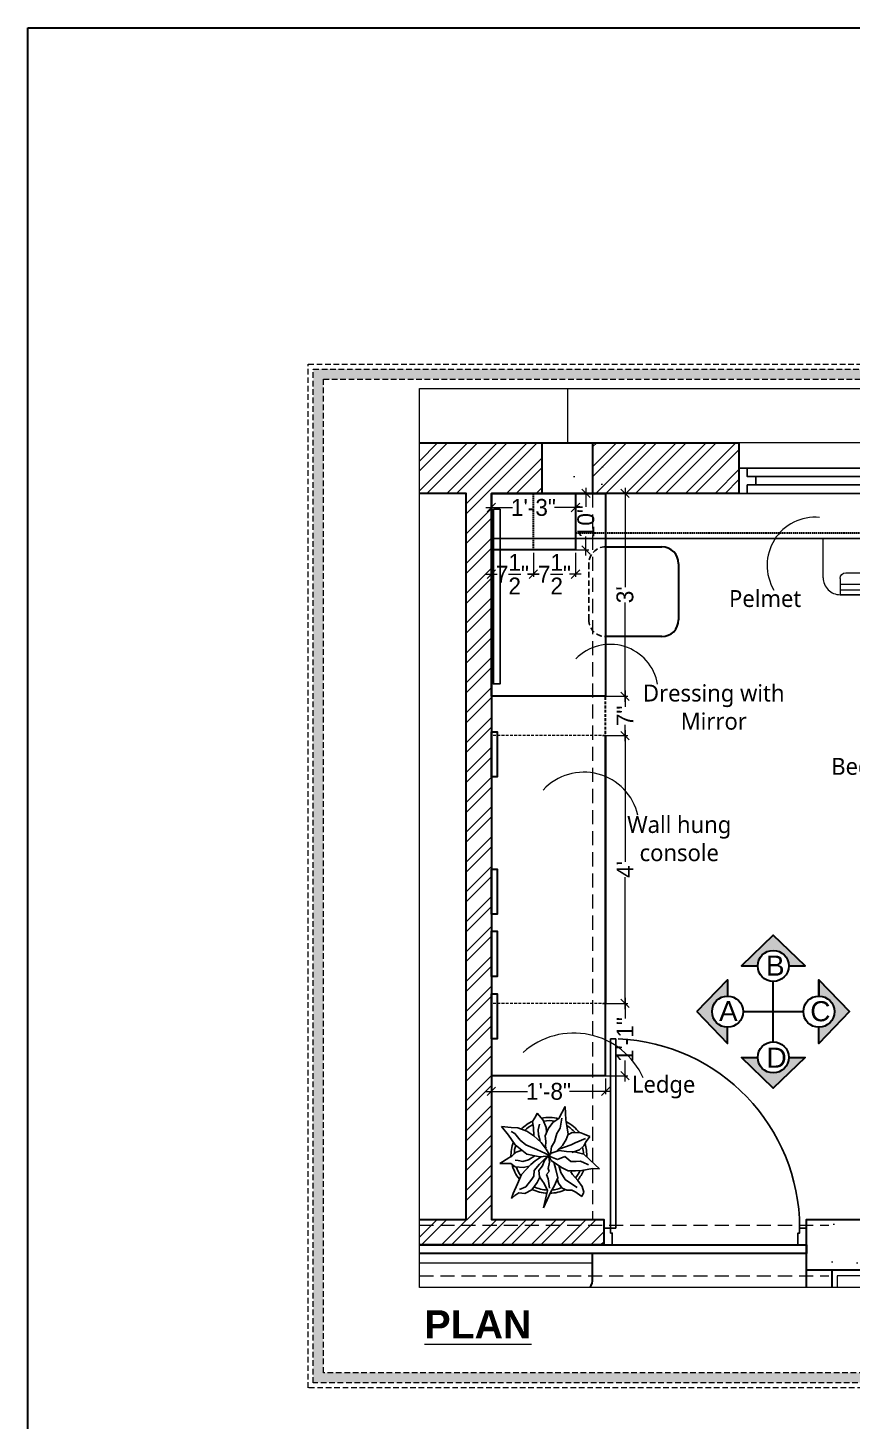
# Model space of a CAD drawing. Header units: millimetres. Extents: x 56222 to 3066687, y -650199 to -121287.
# Drawn here: x 133742.5 to 133889, y -183628.4 to -183380.9 of the extents above; entities that cross this region are included whole.
import ezdxf

# ---------------------------------------------------------------- set-up
doc = ezdxf.new("R2010")
doc.units = ezdxf.units.MM
doc.header["$MEASUREMENT"] = 0
doc.header["$PDMODE"] = 35
for name, pattern in [('DASHED', [0.75, 0.5, -0.25]), ('DASHED2', [0.375, 0.25, -0.125]), ('DASHEDX2', [1.5, 1, -0.5])]:
    doc.linetypes.add(name, pattern=pattern)
doc.layers.get('Defpoints').update_dxf_attribs({"color": 220})
for name, color, linetype in [('AR DOOR', 40, 'Continuous'), ('AR ELE-5', 134, 'Continuous'), ('AR HATCH-7', 7, 'Continuous')]:
    doc.layers.add(name, color=color, linetype=linetype)
for name, color, linetype, lineweight in [('COLUMN', 1, 'Continuous', 30), ('DIM.', 250, 'Continuous', 13), ('Dimension', 10, 'DASHEDX2', 20), ('el', 7, 'Continuous', 20), ('Electrical', 84, 'Continuous', 30), ('ELEVATION', 250, 'Continuous', 9), ('FUR1', 22, 'Continuous', 0), ('FURNITURE', 32, 'Continuous', 9), ('furniture dimensions', 1, 'DASHED', 0), ('FURNITURE-1', 252, 'Continuous', 13), ('GROUND FLOOR', 7, 'Continuous', 9), ('GROUND FLOOR  ( PLINE )', 251, 'Continuous', 30), ('Labelling', 1, 'Continuous', 25), ('Text', 7, 'Continuous', 15), ('wall', 7, 'Continuous', 30), ('XX~SLAB ( BEAM )~ ( DIM )', 7, 'Continuous', 9)]:
    doc.layers.add(name, color=color, linetype=linetype, lineweight=lineweight)
doc.layers.add('XX~SLAB ( PLINE )', color=251, linetype='Continuous', plot=False)
doc.styles.add('Arial', font='arial.ttf')
doc.styles.add('century g', font='GOTHIC.TTF')
doc.styles.get("Standard").update_dxf_attribs({"font": 'arial.ttf', "height": 6})
doc.styles.add('style4', font='ARIALN.TTF')
doc.styles.add('TEXT', font='eurr____.ttf')
doc.dimstyles.new('Archana', dxfattribs={"dimtxt": 2, "dimasz": 0.75, "dimexe": 0.5, "dimexo": 0.5, "dimgap": 0, "dimtad": 0, "dimzin": 0, "dimdsep": 46, "dimlunit": 4, "dimtxsty": 'century g', "dimblk": 'OBLIQUE', "dimcen": 0, "dimdle": 1, "dimclrd": 256, "dimclre": 256, "dimclrt": 256, "dimadec": 0, "dimazin": 0, "dimtfac": 1, "dimtofl": 0, "dimtmove": 1, "dimatfit": 3, "dimfxl": 1, "dimfxlon": 1, "dimtolj": 1, "dimtzin": 0, "dimlwd": -1, "dimlwe": -1, "dimarcsym": 0})
pattern_1 = [(50, (0, 0), (14.34520365, -1.2550427), [1.5, -16.5]), (355, (0, 0), (-2.7750267, 15.0438427), [1.2, -13.2]), (100.4514445, (1.195, -0.105), (11.5701769, 13.7887998), [1.2748038, -14.0228422]), (46.1842, (0, 4), (21.3448266, -3.3103856), [2.25, -24.75]), (96.635635, (1.779, 3.724), (18.693239, 19.482372), [1.9122068, -21.0342752]), (351.184164, (0, 4), (18.693239, 19.482372), [1.8, -19.8]), (21, (2, 3), (11.93814104, -8.0523778), [1.5, -16.5]), (326, (2, 3), (4.8663066, 14.5030009), [1.2, -13.2]), (71.451445, (2.995, 2.329), (16.8044475, 6.45062306), [1.2748038, -14.0228422]), (37.5, (0, 0), (0.24319711, 6.65787708), [0, -13.04, 0, -13.4, 0, -13.25]), (7.5, (0, 0), (5.26139075, 7.88823424), [0, -7.64, 0, -12.74, 0, -5.05]), (327.5, (-4.46, 0), (10.67644872, -0.45109743), [0, -5, 0, -15.6, 0, -20.7]), (317.5, (-6.46, 0), (11.6637234, 2.00209965), [0, -6.5, 0, -10.36, 0, -14.7])]

# ---------------------------------------------------------------- blocks, each defined once
blk = doc.blocks.new('ARPLS010')
at = {"linetype": 'ByBlock'}
for p, q in [((0.121, 0.605), (-0.013, 0.459)), ((0.179, 0.666), (0.121, 0.605)), ((0.174, 0.573), (0.179, 0.666)), ((0.2, 0.432), (0.174, 0.573)), ((-0.295, 0.42), (-0.302, 0.309)), ((-0.278, 0.467), (-0.295, 0.42)), ((-0.248, 0.54), (-0.278, 0.467)), ((-0.182, 0.493), (-0.248, 0.54)), ((-0.222, 0.484), (-0.164, 0.347)), ((-0.125, 0.459), (-0.182, 0.493)), ((-0.072, 0.404), (-0.125, 0.459)), ((-0.038, 0.302), (-0.072, 0.404)), ((-0.013, 0.459), (-0.044, 0.336)), ((0.077, 0.412), (0.091, 0.447)), ((0.082, 0.358), (0.077, 0.412)), ((0.091, 0.447), (0.125, 0.522)), ((0.203, 0.352), (0.2, 0.432)), ((0.33, 0.38), (0.252, 0.313)), ((0.409, 0.44), (0.33, 0.38)), ((0.425, 0.373), (0.356, 0.269)), ((0.484, 0.459), (0.409, 0.44)), ((0.542, 0.434), (0.484, 0.459)), ((0.485, 0.354), (0.533, 0.42)), ((0.533, 0.42), (0.542, 0.434)), ((-0.469, 0.226), (-0.643, 0.216)), ((-0.643, 0.216), (-0.485, 0.134)), ((-0.362, 0.24), (-0.469, 0.226)), ((-0.278, 0.254), (-0.362, 0.24)), ((-0.302, 0.309), (-0.276, 0.258)), ((-0.21, 0.227), (-0.278, 0.254)), ((-0.132, 0.18), (-0.21, 0.227)), ((-0.164, 0.347), (-0.139, 0.295)), ((-0.139, 0.295), (-0.08, 0.131)), ((-0.049, 0.232), (-0.065, 0.135)), ((-0.044, 0.336), (-0.049, 0.232)), ((0.015, 0.209), (0.08, 0.288)), ((0.056, 0.114), (0.015, 0.209)), ((0.08, 0.288), (0.082, 0.358)), ((0.16, 0.165), (0.204, 0.254)), ((0.204, 0.254), (0.203, 0.352)), ((0.252, 0.313), (0.216, 0.287)), ((0.318, 0.213), (0.227, 0.157)), ((0.356, 0.269), (0.318, 0.213)), ((0.432, 0.176), (0.459, 0.236)), ((0.459, 0.303), (0.485, 0.354)), ((0.459, 0.236), (0.459, 0.303)), ((-0.359, 0.148), (-0.49, 0.172)), ((-0.485, 0.134), (-0.433, 0.051)), ((-0.433, 0.051), (-0.349, -0.011)), ((-0.287, 0.106), (-0.359, 0.148)), ((-0.18, 0.073), (-0.287, 0.106)), ((-0.111, 0.036), (-0.18, 0.073)), ((-0.063, 0.111), (-0.132, 0.18)), ((-0.013, 0.022), (-0.111, 0.036)), ((-0.084, -0.034), (0.007, 0.018)), ((0.003, 0.011), (-0.076, -0.16)), ((-0.065, 0.135), (-0.024, 0.018)), ((-0.024, 0.018), (0.009, 0.005)), ((0.006, -0.002), (0.068, 0.032)), ((0.007, 0.018), (0.02, -0.121)), ((0.009, 0.005), (0.056, 0.114)), ((0.017, -0.002), (0.091, 0.009)), ((0.068, 0.032), (0.16, 0.165)), ((0.088, 0.065), (0.187, 0.091)), ((0.091, 0.009), (0.173, -0.011)), ((0.227, 0.157), (0.132, 0.131)), ((0.173, -0.011), (0.212, 0.004)), ((0.187, 0.091), (0.297, 0.116)), ((0.212, 0.004), (0.252, -0.03)), ((0.297, 0.116), (0.408, 0.071)), ((0.309, 0.109), (0.368, 0.128)), ((0.309, -0.01), (0.43, 0.006)), ((0.368, 0.128), (0.432, 0.176)), ((0.408, 0.071), (0.482, 0.024)), ((0.482, 0.024), (0.689, -0.072)), ((-0.464, -0.073), (-0.558, -0.152)), ((-0.558, -0.152), (-0.517, -0.172)), ((-0.517, -0.172), (-0.447, -0.216)), ((-0.366, -0.036), (-0.464, -0.073)), ((-0.336, -0.142), (-0.413, -0.121)), ((-0.306, -0.033), (-0.366, -0.036)), ((-0.349, -0.011), (-0.256, -0.05)), ((-0.269, -0.135), (-0.336, -0.142)), ((-0.193, -0.113), (-0.269, -0.135)), ((-0.259, -0.2), (-0.168, -0.1)), ((-0.256, -0.05), (-0.185, -0.038)), ((-0.185, -0.038), (-0.114, -0.046)), ((-0.168, -0.1), (-0.084, -0.034)), ((-0.076, -0.16), (-0.138, -0.304)), ((-0.114, -0.046), (-0.093, -0.036)), ((0.02, -0.121), (-0.017, -0.291)), ((0.01, -0.014), (0.017, -0.002)), ((0.078, -0.064), (0.01, -0.014)), ((0.016, -0.023), (0.116, -0.122)), ((0.07, -0.179), (0.018, -0.1)), ((0.121, -0.239), (0.07, -0.179)), ((0.138, -0.083), (0.078, -0.064)), ((0.116, -0.122), (0.201, -0.195)), ((0.197, -0.135), (0.138, -0.083)), ((0.283, -0.123), (0.197, -0.135)), ((0.252, -0.03), (0.309, -0.01)), ((0.277, -0.114), (0.357, -0.156)), ((0.37, -0.064), (0.283, -0.123)), ((0.357, -0.156), (0.455, -0.226)), ((0.462, -0.021), (0.37, -0.064)), ((0.689, -0.072), (0.462, -0.021)), ((-0.447, -0.216), (-0.363, -0.202)), ((-0.363, -0.202), (-0.263, -0.2)), ((-0.363, -0.408), (-0.318, -0.29)), ((-0.318, -0.29), (-0.259, -0.2)), ((-0.138, -0.304), (-0.199, -0.38)), ((-0.017, -0.291), (-0.141, -0.446)), ((-0.042, -0.432), (-0.071, -0.352)), ((0.059, -0.27), (0.005, -0.185)), ((0.08, -0.342), (0.059, -0.27)), ((0.066, -0.407), (0.08, -0.342)), ((0.184, -0.299), (0.121, -0.239)), ((0.141, -0.261), (0.16, -0.336)), ((0.16, -0.336), (0.15, -0.445)), ((0.252, -0.362), (0.184, -0.299)), ((0.201, -0.195), (0.272, -0.198)), ((0.376, -0.416), (0.252, -0.362)), ((0.272, -0.198), (0.311, -0.225)), ((0.311, -0.225), (0.415, -0.304)), ((0.415, -0.304), (0.447, -0.388)), ((0.455, -0.226), (0.503, -0.317)), ((0.503, -0.317), (0.494, -0.398)), ((-0.382, -0.625), (-0.368, -0.496)), ((-0.269, -0.533), (-0.382, -0.625)), ((-0.368, -0.496), (-0.363, -0.408)), ((-0.287, -0.45), (-0.314, -0.498)), ((-0.199, -0.38), (-0.287, -0.45)), ((-0.141, -0.446), (-0.269, -0.533)), ((0.002, -0.48), (-0.042, -0.432)), ((0.104, -0.646), (0.002, -0.48)), ((0.064, -0.446), (0.066, -0.407)), ((0.106, -0.5), (0.104, -0.646)), ((0.15, -0.445), (0.106, -0.5)), ((0.502, -0.472), (0.376, -0.416)), ((0.494, -0.398), (0.528, -0.452)), ((0.567, -0.494), (0.502, -0.472)), ((0.528, -0.452), (0.567, -0.494))]:
    blk.add_line(p, q, dxfattribs=at)
for radius, start, end in [(0.5, 126.2799, 152.7042), (0.5, 87.2367, 107.9154), (0.458, 91.6596, 104.0784), (0.5, 49.0791, 67.0324), (0.458, 49.8461, 63.9764), (0.458, 130.7647, 148.9789), (0.5, 1.3782, 25.7565), (0.5, 164.9216, 191.0302), (0.458, 169.9629, 188.6517), (0.458, 5.0517, 21.9108), (0.458, 334.5625, 357.1532), (0.5, 333.6991, 357.5577), (0.5, 205.1623, 226.3204), (0.458, 207.232, 224.0819), (0.5, 249.553, 272.4234), (0.458, 252.8522, 267.711), (0.5, 283.5324, 308.8712), (0.458, 289.266, 306.1107)]:
    blk.add_arc((0, 0), radius, start, end, dxfattribs=at)
blk = doc.blocks.new('*U20')
for points in [[(0, 0), (0, 1120), (30, 1120), (30, 0)], [(-40, 0), (0, 0), (0, -30), (10, -30), (10, -100), (-40, -100)], [(1160, 0), (1120, 0), (1120, -30), (1110, -30), (1110, -100), (1160, -100)]]:
    blk.add_lwpolyline(points, close=True)
at = {"layer": 'AR ELE-5', "linetype": 'ByBlock', "ltscale": 15}
blk.add_arc((-1.6, -0.7), 1121.6, 0.03474, 87.62699, dxfattribs=at)
blk = doc.blocks.new('ac paln')
at = {"layer": 'Electrical', "lineweight": 15}
for p, q in [((389238.69, -37646.36), (389238.69, -37610.34)), ((389238.69, -37610.34), (389245.67, -37610.34)), ((389244.81, -37642.35), (389244.81, -37614.35)), ((389245.81, -37613.35), (389248.68, -37613.35)), ((389246.82, -37643.35), (389246.82, -37613.35)), ((389247.82, -37643.35), (389247.82, -37613.35)), ((389248.68, -37613.35), (389248.68, -37643.35)), ((389248.68, -37643.35), (389248.68, -37613.35)), ((389245.81, -37643.35), (389248.68, -37643.35)), ((389248.68, -37643.35), (389248.68, -37643.35)), ((389245.67, -37646.36), (389238.69, -37646.36))]:
    blk.add_line(p, q, dxfattribs=at)
for centre, start, end in [((389245.67, -37613.35), 0, 90), ((389245.67, -37643.35), 270, 0)]:
    blk.add_arc(centre, 3.01, start, end, dxfattribs=at)
at = {"layer": 'Electrical', "lineweight": 15, "extrusion": (0, 0, -1)}
for centre, start_param, end_param in [((389245.81, -37614.35), -0.785398, 0.785398), ((389245.81, -37642.35), 3.926991, 5.497787)]:
    blk.add_ellipse(centre, major_axis=(-0.71, 0.71), ratio=1, start_param=start_param, end_param=end_param, dxfattribs=at)
at = {"layer": 'Text', "style": 'TEXT'}
blk.add_text('AC', height=3, rotation=270, dxfattribs=at).set_placement((389241.02, -37624.87))
blk = doc.blocks.new('_Oblique')
at = {"layer": 'wall', "color": 0, "lineweight": -2}
blk.add_line((-0.5, -0.5), (0.5, 0.5), dxfattribs=at)
blk = doc.blocks.new('*D177')
at = {"layer": 'Defpoints', "color": 0, "linetype": 'Continuous', "lineweight": 30, "transparency": 16777216}
for p in [(133839.85, -183506.65), (133848.66, -183506.65), (133839.85, -183554.21)]:
    blk.add_point(p, dxfattribs=at)
at = {"layer": 'furniture dimensions', "color": 5, "linetype": 'Continuous', "transparency": 16777216}
for p, q in [((133844.66, -183506.65), (133849.16, -183506.65)), ((133848.66, -183505.65), (133848.66, -183529.04)), ((133848.66, -183555.21), (133848.66, -183531.81))]:
    blk.add_line(p, q, dxfattribs=at)
at = {"layer": 'furniture dimensions', "color": 5, "linetype": 'ByBlock', "transparency": 16777216}
blk.add_line((133844.66, -183554.21), (133849.16, -183554.21), dxfattribs=at)
at = {"layer": 'furniture dimensions', "color": 5, "linetype": 'Continuous', "transparency": 16777216, "xscale": 1.5, "yscale": 1.5, "zscale": 1.5}
for p, rotation in [((133848.66, -183506.65), 90), ((133848.66, -183554.21), 270)]:
    blk.add_blockref('_Oblique', p, dxfattribs=dict(at, rotation=rotation))
at = {"layer": 'furniture dimensions', "linetype": 'Continuous', "lineweight": 0, "transparency": 16777216, "insert": (133848.66, -183530.43), "char_height": 3, "attachment_point": 5, "rotation": 90, "style": 'century g'}
blk.add_mtext("\\A1;4'", dxfattribs=at)
blk = doc.blocks.new('*D178')
at = {"layer": 'Defpoints', "color": 0, "linetype": 'Continuous', "lineweight": 30, "transparency": 16777216}
for p in [(133824.91, -183562.56), (133845.22, -183567.07), (133845.22, -183569.85)]:
    blk.add_point(p, dxfattribs=at)
at = {"layer": 'furniture dimensions', "color": 5, "linetype": 'ByBlock', "transparency": 16777216}
blk.add_line((133824.91, -183565.85), (133824.91, -183570.35), dxfattribs=at)
at = {"layer": 'furniture dimensions', "color": 5, "linetype": 'Continuous', "transparency": 16777216}
for p, q in [((133845.22, -183567.57), (133845.22, -183570.35)), ((133823.91, -183569.85), (133831.34, -183569.85)), ((133846.22, -183569.85), (133838.79, -183569.85))]:
    blk.add_line(p, q, dxfattribs=at)
at = {"layer": 'furniture dimensions', "color": 5, "linetype": 'Continuous', "transparency": 16777216, "xscale": 1.5, "yscale": 1.5, "zscale": 1.5, "rotation": 180}
blk.add_blockref('_Oblique', (133824.91, -183569.85), dxfattribs=at)
at = {"layer": 'furniture dimensions', "color": 5, "linetype": 'Continuous', "transparency": 16777216, "xscale": 1.5, "yscale": 1.5, "zscale": 1.5}
blk.add_blockref('_Oblique', (133845.22, -183569.85), dxfattribs=at)
at = {"layer": 'furniture dimensions', "linetype": 'Continuous', "lineweight": 0, "transparency": 16777216, "insert": (133835.06, -183569.85), "char_height": 3, "attachment_point": 5, "style": 'century g'}
blk.add_mtext('\\A1;1\'-8"', dxfattribs=at)
blk = doc.blocks.new('*D179')
at = {"layer": 'Defpoints', "color": 0, "linetype": 'Continuous', "lineweight": 30, "transparency": 16777216}
for p in [(133839.85, -183463.62), (133848.66, -183463.62), (133839.85, -183499.65)]:
    blk.add_point(p, dxfattribs=at)
at = {"layer": 'furniture dimensions', "color": 5, "linetype": 'Continuous', "transparency": 16777216}
for p, q in [((133848.66, -183462.62), (133848.66, -183480.27)), ((133844.66, -183463.62), (133849.16, -183463.62)), ((133848.66, -183500.65), (133848.66, -183483))]:
    blk.add_line(p, q, dxfattribs=at)
at = {"layer": 'furniture dimensions', "color": 5, "linetype": 'ByBlock', "transparency": 16777216}
blk.add_line((133844.66, -183499.65), (133849.16, -183499.65), dxfattribs=at)
at = {"layer": 'furniture dimensions', "color": 5, "linetype": 'Continuous', "transparency": 16777216, "xscale": 1.5, "yscale": 1.5, "zscale": 1.5}
for p, rotation in [((133848.66, -183463.62), 90), ((133848.66, -183499.65), 270)]:
    blk.add_blockref('_Oblique', p, dxfattribs=dict(at, rotation=rotation))
at = {"layer": 'furniture dimensions', "linetype": 'Continuous', "lineweight": 0, "transparency": 16777216, "insert": (133848.66, -183481.63), "char_height": 3, "attachment_point": 5, "rotation": 90, "style": 'century g'}
blk.add_mtext("\\A1;3'", dxfattribs=at)
blk = doc.blocks.new('*D399')
at = {"layer": 'Defpoints', "color": 0, "linetype": 'Continuous', "lineweight": 30, "transparency": 16777216}
for p in [(133839.85, -183499.65), (133839.85, -183506.65), (133848.66, -183506.65)]:
    blk.add_point(p, dxfattribs=at)
at = {"layer": 'furniture dimensions', "color": 5, "linetype": 'ByBlock', "transparency": 16777216}
blk.add_line((133844.66, -183499.65), (133849.16, -183499.65), dxfattribs=at)
at = {"layer": 'furniture dimensions', "color": 5, "linetype": 'Continuous', "transparency": 16777216}
for p, q in [((133848.66, -183498.65), (133848.66, -183501.54)), ((133848.66, -183507.65), (133848.66, -183504.75)), ((133844.66, -183506.65), (133849.16, -183506.65))]:
    blk.add_line(p, q, dxfattribs=at)
at = {"layer": 'furniture dimensions', "color": 5, "linetype": 'Continuous', "transparency": 16777216, "xscale": 1.5, "yscale": 1.5, "zscale": 1.5}
for p, rotation in [((133848.66, -183499.65), 90), ((133848.66, -183506.65), 270)]:
    blk.add_blockref('_Oblique', p, dxfattribs=dict(at, rotation=rotation))
at = {"layer": 'furniture dimensions', "linetype": 'Continuous', "lineweight": 0, "transparency": 16777216, "insert": (133848.66, -183503.15), "char_height": 3, "attachment_point": 5, "rotation": 90, "style": 'century g'}
blk.add_mtext('\\A1;7"', dxfattribs=at)
blk = doc.blocks.new('*D401')
at = {"layer": 'Defpoints', "color": 0, "linetype": 'Continuous', "lineweight": 30, "transparency": 16777216}
for p in [(133839.85, -183554.21), (133832.38, -183567.07), (133848.66, -183567.07)]:
    blk.add_point(p, dxfattribs=at)
at = {"layer": 'furniture dimensions', "color": 5, "linetype": 'ByBlock', "transparency": 16777216}
blk.add_line((133844.66, -183554.21), (133849.16, -183554.21), dxfattribs=at)
at = {"layer": 'furniture dimensions', "color": 5, "linetype": 'Continuous', "transparency": 16777216}
for p, q in [((133848.66, -183553.21), (133848.66, -183556.92)), ((133848.66, -183568.07), (133848.66, -183564.36)), ((133844.66, -183567.07), (133849.16, -183567.07))]:
    blk.add_line(p, q, dxfattribs=at)
at = {"layer": 'furniture dimensions', "color": 5, "linetype": 'Continuous', "transparency": 16777216, "xscale": 1.5, "yscale": 1.5, "zscale": 1.5}
for p, rotation in [((133848.66, -183554.21), 90), ((133848.66, -183567.07), 270)]:
    blk.add_blockref('_Oblique', p, dxfattribs=dict(at, rotation=rotation))
at = {"layer": 'furniture dimensions', "linetype": 'Continuous', "lineweight": 0, "transparency": 16777216, "insert": (133848.66, -183560.64), "char_height": 3, "attachment_point": 5, "rotation": 90, "style": 'century g'}
blk.add_mtext('\\A1;1\'-1"', dxfattribs=at)
blk = doc.blocks.new('*D411')
at = {"layer": 'Defpoints', "color": 0, "linetype": 'Continuous', "lineweight": 30, "transparency": 16777216}
for p in [(133824.91, -183463.62), (133839.85, -183463.62), (133839.85, -183466.13)]:
    blk.add_point(p, dxfattribs=at)
at = {"layer": 'furniture dimensions', "color": 5, "linetype": 'ByBlock', "transparency": 16777216}
blk.add_line((133824.91, -183464.12), (133824.91, -183466.63), dxfattribs=at)
at = {"layer": 'furniture dimensions', "color": 5, "linetype": 'Continuous', "transparency": 16777216}
for p, q in [((133839.85, -183464.12), (133839.85, -183466.63)), ((133823.91, -183466.13), (133828.66, -183466.13)), ((133840.85, -183466.13), (133836.1, -183466.13))]:
    blk.add_line(p, q, dxfattribs=at)
at = {"layer": 'furniture dimensions', "color": 5, "linetype": 'Continuous', "transparency": 16777216, "xscale": 1.5, "yscale": 1.5, "zscale": 1.5, "rotation": 180}
blk.add_blockref('_Oblique', (133824.91, -183466.13), dxfattribs=at)
at = {"layer": 'furniture dimensions', "color": 5, "linetype": 'Continuous', "transparency": 16777216, "xscale": 1.5, "yscale": 1.5, "zscale": 1.5}
blk.add_blockref('_Oblique', (133839.85, -183466.13), dxfattribs=at)
at = {"layer": 'furniture dimensions', "linetype": 'Continuous', "lineweight": 0, "transparency": 16777216, "insert": (133832.38, -183466.13), "char_height": 3, "attachment_point": 5, "style": 'century g'}
blk.add_mtext('\\A1;1\'-3"', dxfattribs=at)
blk = doc.blocks.new('*D498')
at = {"layer": 'Defpoints', "color": 0, "linetype": 'Continuous', "lineweight": 30, "transparency": 16777216}
for p in [(133837.2, -183463.62), (133837.2, -183473.66), (133841.71, -183473.66)]:
    blk.add_point(p, dxfattribs=at)
at = {"layer": 'furniture dimensions', "color": 5, "linetype": 'Continuous', "transparency": 16777216}
for p, q in [((133841.71, -183462.62), (133841.71, -183466.03)), ((133841.71, -183474.66), (133841.71, -183471.26)), ((133837.71, -183473.66), (133842.21, -183473.66))]:
    blk.add_line(p, q, dxfattribs=at)
at = {"layer": 'furniture dimensions', "color": 5, "linetype": 'ByBlock', "transparency": 16777216}
blk.add_line((133837.71, -183463.62), (133842.21, -183463.62), dxfattribs=at)
at = {"layer": 'furniture dimensions', "color": 5, "linetype": 'Continuous', "transparency": 16777216, "xscale": 1.5, "yscale": 1.5, "zscale": 1.5}
for p, rotation in [((133841.71, -183463.62), 90), ((133841.71, -183473.66), 270)]:
    blk.add_blockref('_Oblique', p, dxfattribs=dict(at, rotation=rotation))
at = {"layer": 'furniture dimensions', "linetype": 'Continuous', "lineweight": 0, "transparency": 16777216, "insert": (133841.71, -183468.64), "char_height": 3, "attachment_point": 5, "rotation": 90, "style": 'century g'}
blk.add_mtext('\\A1;10"', dxfattribs=at)
blk = doc.blocks.new('*D499')
at = {"layer": 'Defpoints', "color": 0, "linetype": 'Continuous', "lineweight": 30, "transparency": 16777216}
for p in [(133824.91, -183473.66), (133832.38, -183473.66), (133832.38, -183477.97)]:
    blk.add_point(p, dxfattribs=at)
at = {"layer": 'furniture dimensions', "color": 5, "linetype": 'ByBlock', "transparency": 16777216}
blk.add_line((133824.91, -183474.16), (133824.91, -183478.47), dxfattribs=at)
at = {"layer": 'furniture dimensions', "color": 5, "linetype": 'Continuous', "transparency": 16777216}
for p, q in [((133832.38, -183474.16), (133832.38, -183478.47)), ((133823.91, -183477.97), (133825.95, -183477.97)), ((133833.38, -183477.97), (133831.33, -183477.97))]:
    blk.add_line(p, q, dxfattribs=at)
at = {"layer": 'furniture dimensions', "color": 5, "linetype": 'Continuous', "transparency": 16777216, "xscale": 1.5, "yscale": 1.5, "zscale": 1.5, "rotation": 180}
blk.add_blockref('_Oblique', (133824.91, -183477.97), dxfattribs=at)
at = {"layer": 'furniture dimensions', "color": 5, "linetype": 'Continuous', "transparency": 16777216, "xscale": 1.5, "yscale": 1.5, "zscale": 1.5}
blk.add_blockref('_Oblique', (133832.38, -183477.97), dxfattribs=at)
at = {"layer": 'furniture dimensions', "linetype": 'Continuous', "lineweight": 0, "transparency": 16777216, "insert": (133828.64, -183477.97), "char_height": 3, "attachment_point": 5, "style": 'century g'}
blk.add_mtext('\\A1;7{\\H1x;\\S1/2;}"', dxfattribs=at)
blk = doc.blocks.new('*D500')
at = {"layer": 'Defpoints', "color": 0, "linetype": 'Continuous', "lineweight": 30, "transparency": 16777216}
for p in [(133832.38, -183473.66), (133839.85, -183473.66), (133839.85, -183477.97)]:
    blk.add_point(p, dxfattribs=at)
at = {"layer": 'furniture dimensions', "color": 5, "linetype": 'ByBlock', "transparency": 16777216}
blk.add_line((133832.38, -183474.16), (133832.38, -183478.47), dxfattribs=at)
at = {"layer": 'furniture dimensions', "color": 5, "linetype": 'Continuous', "transparency": 16777216}
for p, q in [((133839.85, -183474.16), (133839.85, -183478.47)), ((133831.38, -183477.97), (133833.42, -183477.97)), ((133840.85, -183477.97), (133838.8, -183477.97))]:
    blk.add_line(p, q, dxfattribs=at)
at = {"layer": 'furniture dimensions', "color": 5, "linetype": 'Continuous', "transparency": 16777216, "xscale": 1.5, "yscale": 1.5, "zscale": 1.5, "rotation": 180}
blk.add_blockref('_Oblique', (133832.38, -183477.97), dxfattribs=at)
at = {"layer": 'furniture dimensions', "color": 5, "linetype": 'Continuous', "transparency": 16777216, "xscale": 1.5, "yscale": 1.5, "zscale": 1.5}
blk.add_blockref('_Oblique', (133839.85, -183477.97), dxfattribs=at)
at = {"layer": 'furniture dimensions', "linetype": 'Continuous', "lineweight": 0, "transparency": 16777216, "insert": (133836.11, -183477.97), "char_height": 3, "attachment_point": 5, "style": 'century g'}
blk.add_mtext('\\A1;7{\\H1x;\\S1/2;}"', dxfattribs=at)

msp = doc.modelspace()

# ---------------------------------------------------------------- hatches: boundary and pattern name
at = {"layer": 'AR HATCH-7', "lineweight": 18, "true_color": 0x939598, "transparency": 33554687}
h = msp.add_hatch(dxfattribs=at)
h.set_pattern_fill('ANSI32', color=252, scale=10)
h.paths.add_polyline_path([(133844.907, -183593.62), (133812.101, -183593.62), (133812.101, -183597.12), (133844.907, -183597.12), (133844.907, -183595.62)])
h.paths.add_polyline_path([(133824.907, -183463.62), (133833.907, -183463.62), (133833.907, -183454.62), (133812.101, -183454.62), (133812.101, -183463.62), (133820.407, -183463.62), (133820.407, -183592.62), (133812.101, -183592.62), (133812.101, -183593.62), (133844.907, -183593.62), (133844.907, -183592.62), (133824.907, -183592.62)])
h.paths.add_polyline_path([(133868.907, -183454.62), (133842.907, -183454.62), (133842.907, -183463.62), (133868.907, -183463.62)])
at = {"layer": 'Dimension', "true_color": 0xd39e00}
h = msp.add_hatch(color=42, dxfattribs=at)
h.paths.add_polyline_path([(133793.242, -183441.544), (133793.242, -183621.613), (134049.067, -183621.613), (134049.067, -183441.544)])
h.paths.add_polyline_path([(133795.037, -183443.34), (134047.271, -183443.34), (134047.271, -183619.818), (133795.037, -183619.818)], flags=16)
at = {"layer": 'FURNITURE-1', "lineweight": 18, "true_color": 0xc7c8ca}
h = msp.add_hatch(dxfattribs=at)
h.set_pattern_fill('AR-CONC', color=9, scale=2)
h.set_pattern_definition(pattern_1)
h.paths.add_polyline_path([(133899.907, -183592.62), (133884.907, -183592.62), (133884.907, -183601.62), (133899.907, -183601.62)])
h.paths.add_polyline_path([(133847.407, -183454.62), (133838.407, -183454.62), (133838.407, -183463.62), (133839.848, -183463.62), (133847.407, -183463.62)])
h.paths.add_polyline_path([(133979.907, -183454.62), (133970.907, -183454.62), (133970.907, -183469.62), (133979.907, -183469.62)])
h = msp.add_hatch(dxfattribs=at)
h.set_pattern_fill('AR-CONC', color=9, scale=2)
h.set_pattern_definition(pattern_1)
h.paths.add_polyline_path([(133847.407, -183454.62), (133838.407, -183454.62), (133838.407, -183463.62), (133839.848, -183463.62), (133847.407, -183463.62)])
at = {"layer": 'Text', "true_color": 0x939598}
h = msp.add_hatch(color=252, dxfattribs=at)
h.dxf.hatch_style = 1
h.paths.add_polyline_path([(133875.018, -183542.122), (133869.355, -183547.564), (133872.251, -183547.564, -1), (133877.785, -183547.564), (133880.681, -183547.564)])
h.paths.add_polyline_path([(133883.136, -183550.019), (133883.136, -183552.915, -0.4142136), (133885.902, -183555.682, -0.4142136), (133883.136, -183558.449), (133883.136, -183561.345), (133888.578, -183555.682)])
h.paths.add_polyline_path([(133880.681, -183563.8), (133877.785, -183563.8, -1), (133872.251, -183563.8), (133869.355, -183563.8), (133875.018, -183569.242)])
h.paths.add_polyline_path([(133864.134, -183555.682, -0.4142136), (133866.9, -183552.915), (133866.9, -183550.019), (133861.458, -183555.682), (133866.9, -183561.345), (133866.9, -183558.449, -0.4142136)])

# ---------------------------------------------------------------- linework, layer by layer
at = {"color": 5}
msp.add_lwpolyline([(133825.274, -183466.441), (133826.45, -183466.441), (133826.45, -183497.449), (133825.274, -183497.449)], close=True, dxfattribs=at)
at = {"layer": 'COLUMN'}
for points in [[(133833.907, -183454.62), (133842.907, -183454.62), (133842.907, -183463.62), (133833.907, -183463.62)], [(133895.907, -183592.62), (133895.907, -183601.62), (133880.907, -183601.62), (133880.907, -183592.62)]]:
    msp.add_lwpolyline(points, close=True, dxfattribs=at)
at = {"layer": 'Dimension', "color": 42, "true_color": 0xd39e00, "elevation": 0.119}
for points in [[(133792.344, -183440.646), (134049.965, -183440.646), (134049.965, -183622.511), (133792.344, -183622.511)], [(133793.242, -183441.544), (134049.067, -183441.544), (134049.067, -183621.613), (133793.242, -183621.613)], [(133795.037, -183443.34), (134047.271, -183443.34), (134047.271, -183619.818), (133795.037, -183619.818)]]:
    msp.add_lwpolyline(points, close=True, dxfattribs=at)
at = {"layer": 'ELEVATION', "lineweight": 0}
msp.add_lwpolyline([(133812.101, -183445.014), (133997.352, -183445.014), (133997.352, -183604.691), (133812.101, -183604.691)], close=True, dxfattribs=at)
at = {"layer": 'FUR1', "color": 252, "true_color": 0x939598}
for centre, radius, start, end in [((133882.478, -183476.4), 8.557, 85.05003, 210.81799), ((133846.034, -183498.993), 8.557, 9.97205, 135.74001), ((133841.345, -183523.001), 9.861, 12.8542, 137.32723), ((133839.58, -183573.007), 13.523, 24.3088, 131.95296)]:
    msp.add_arc(centre, radius, start, end, dxfattribs=at)
at = {"layer": 'FURNITURE', "color": 3, "linetype": 'DASHED2', "lineweight": 30}
for p, q in [((133832.378, -183473.663), (133832.378, -183463.663)), ((133839.848, -183470.62), (133975.407, -183470.621))]:
    msp.add_line(p, q, dxfattribs=at)
at = {"layer": 'FURNITURE', "lineweight": 25}
msp.add_line((133824.907, -183471.619), (133975.407, -183471.621), dxfattribs=at)
at = {"layer": 'FURNITURE', "lineweight": 30}
for p, q in [((133845.221, -183473.111), (133855.19, -183473.111)), ((133858.19, -183476.111), (133858.19, -183486.067)), ((133855.19, -183489.067), (133845.221, -183489.067)), ((133845.221, -183567.074), (133824.907, -183567.074)), ((133842.907, -183603.12), (133842.907, -183598.62))]:
    msp.add_line(p, q, dxfattribs=at)
at = {"layer": 'FURNITURE', "linetype": 'DASHEDX2', "lineweight": 25}
msp.add_line((133842.221, -183486.067), (133842.221, -183476.111), dxfattribs=at)
at = {"layer": 'FURNITURE', "linetype": 'DASHED', "lineweight": 30}
msp.add_line((133845.221, -183567.067), (133845.221, -183499.646), dxfattribs=at)
at = {"layer": 'FURNITURE', "linetype": 'DASHED', "lineweight": 20}
msp.add_line((133845.221, -183554.207), (133824.907, -183554.207), dxfattribs=at)
at = {"layer": 'FURNITURE', "lineweight": 30}
for points in [[(133824.907, -183463.62), (133845.221, -183463.62), (133845.221, -183499.646), (133824.907, -183499.646)], [(133824.907, -183463.62), (133839.848, -183463.62), (133839.848, -183473.663), (133824.907, -183473.663)], [(133824.907, -183505.965), (133825.937, -183505.965), (133825.937, -183513.96), (133824.907, -183513.96)], [(133824.907, -183530.386), (133825.937, -183530.386), (133825.937, -183538.38), (133824.907, -183538.38)], [(133824.907, -183541.412), (133825.937, -183541.412), (133825.937, -183549.407), (133824.907, -183549.407)], [(133824.907, -183552.516), (133825.937, -183552.516), (133825.937, -183560.511), (133824.907, -183560.511)]]:
    msp.add_lwpolyline(points, close=True, dxfattribs=at)
at = {"layer": 'FURNITURE', "linetype": 'DASHED', "lineweight": 20}
msp.add_lwpolyline([(133824.907, -183567.074), (133845.221, -183567.074), (133845.221, -183506.646), (133824.907, -183506.646)], close=True, dxfattribs=at)
at = {"layer": 'FURNITURE', "lineweight": 30}
for points in [[(133845.221, -183567.071), (133845.221, -183506.65), (133845.221, -183506.646), (133845.221, -183554.207)], [(133812.101, -183597.12), (133880.907, -183597.12), (133880.907, -183598.62), (133812.101, -183598.62)], [(133885.407, -183601.62), (133885.407, -183604.691)]]:
    msp.add_lwpolyline(points, dxfattribs=at)
at = {"layer": 'FURNITURE', "lineweight": 5}
msp.add_lwpolyline([(133812.101, -183598.62), (133842.907, -183598.62), (133842.907, -183600.333), (133812.101, -183600.333)], dxfattribs=at)
at = {"layer": 'FURNITURE'}
for points in [[(133896.907, -183598.12), (133896.907, -183602.62), (133886.407, -183602.62)], [(133886.407, -183602.62), (133886.407, -183604.691)]]:
    msp.add_lwpolyline(points, dxfattribs=at)
at = {"layer": 'FURNITURE', "linetype": 'DASHEDX2', "lineweight": 25}
for centre, start, end in [((133845.221, -183476.111), 90, 180), ((133845.221, -183486.067), 180, 270)]:
    msp.add_arc(centre, 3, start, end, dxfattribs=at)
at = {"layer": 'FURNITURE', "lineweight": 30}
for centre, start, end in [((133855.19, -183476.111), 0, 90), ((133855.19, -183486.067), 270, 0), ((133839.907, -183603.12), 328.41144, 0)]:
    msp.add_arc(centre, 3, start, end, dxfattribs=at)
at = {"layer": 'GROUND FLOOR'}
for p, q in [((133979.907, -183454.62), (133812.101, -183454.62)), ((133820.407, -183463.62), (133812.101, -183463.62)), ((133820.407, -183463.62), (133820.407, -183592.62)), ((133970.907, -183463.62), (133824.907, -183463.62)), ((133824.907, -183463.62), (133824.907, -183592.62)), ((133820.407, -183592.62), (133812.101, -183592.62)), ((133824.907, -183592.62), (133842.907, -183592.62)), ((133880.907, -183592.62), (133880.907, -183604.691)), ((133909.407, -183592.62), (133880.907, -183592.62)), ((133842.907, -183597.12), (133812.101, -183597.12)), ((133885.407, -183601.62), (133885.407, -183604.691))]:
    msp.add_line(p, q, dxfattribs=at)
at = {"layer": 'GROUND FLOOR  ( PLINE )'}
for points in [[(133812.101, -183454.62), (133868.907, -183454.62), (133868.907, -183463.62), (133824.907, -183463.62), (133824.907, -183592.62), (133844.907, -183592.62), (133844.907, -183597.12), (133812.101, -183597.12)], [(133812.101, -183592.62), (133820.407, -183592.62), (133820.407, -183463.62), (133812.101, -183463.62)], [(133880.907, -183604.691), (133880.907, -183592.62), (133909.407, -183592.62), (133909.407, -183597.12), (133895.907, -183597.12)], [(133885.407, -183601.62), (133885.407, -183604.691)]]:
    msp.add_lwpolyline(points, dxfattribs=at)
at = {"layer": 'Labelling', "color": 251, "linetype": 'DASHED2', "lineweight": 0, "ltscale": 10, "true_color": 0x636466}
for p, q in [((133842.907, -183463.62), (133842.907, -183592.62)), ((133812.101, -183593.62), (133884.903, -183593.62)), ((133812.101, -183602.62), (133884.903, -183602.62))]:
    msp.add_line(p, q, dxfattribs=at)
at = {"layer": 'Text', "color": 18, "lineweight": 30, "true_color": 0x000000}
msp.add_line((133869.667, -183555.682), (133880.369, -183555.682), dxfattribs=at)
for points in [[(133877.785, -183547.564), (133880.681, -183547.564), (133875.018, -183542.122), (133869.355, -183547.564), (133872.251, -183547.564)], [(133861.458, -183555.682), (133866.905, -183550.022), (133866.902, -183552.915)], [(133875.018, -183561.033), (133875.018, -183550.331)], [(133883.134, -183552.915), (133883.131, -183550.022), (133888.578, -183555.682), (133883.131, -183561.342), (133883.134, -183558.449)], [(133888.578, -183555.682), (133883.131, -183550.022), (133883.134, -183552.915)], [(133861.458, -183555.682), (133866.905, -183561.342), (133866.902, -183558.449)], [(133888.578, -183555.682), (133883.131, -183561.342), (133883.134, -183558.449)], [(133877.785, -183563.8), (133880.681, -183563.8), (133875.018, -183569.242), (133869.355, -183563.8), (133872.251, -183563.8)]]:
    msp.add_lwpolyline(points, dxfattribs=at)
for centre in [(133875.018, -183547.564), (133866.9, -183555.682), (133883.136, -183555.682), (133875.018, -183563.8)]:
    msp.add_circle(centre, 2.767, dxfattribs=at)
at = {"layer": 'XX~SLAB ( BEAM )~ ( DIM )', "color": 3, "lineweight": 30}
msp.add_lwpolyline([(133742.493, -183380.928), (135103.431, -183380.928), (135103.431, -184087.118), (133742.493, -184087.118)], close=True, dxfattribs=at)
at = {"layer": 'XX~SLAB ( BEAM )~ ( DIM )'}
msp.add_lwpolyline([(133838.407, -183445.014), (133838.407, -183454.62), (133812.101, -183454.62)], dxfattribs=at)
at = {"layer": 'XX~SLAB ( PLINE )'}
msp.add_lwpolyline([(133934.907, -183459.12), (133933.407, -183459.12), (133933.407, -183460.62), (133931.907, -183460.62), (133931.907, -183462.12), (133871.907, -183462.12), (133871.907, -183460.62), (133870.407, -183460.62), (133870.407, -183459.12), (133868.907, -183459.12), (133868.907, -183463.62), (133870.407, -183463.62), (133870.407, -183462.12), (133871.907, -183462.12), (133871.907, -183460.62), (133931.907, -183460.62), (133931.907, -183462.12), (133933.407, -183462.12), (133933.407, -183463.62), (133934.907, -183463.62), (133934.907, -183459.12), (133868.907, -183459.12), (133868.907, -183463.62), (133934.907, -183463.62)], close=True, dxfattribs=at)

# ---------------------------------------------------------------- block references
at = {"xscale": 13.47973786482115, "yscale": 13.47973786482115, "zscale": 13.47973786482115, "rotation": 270.106449045987}
msp.add_blockref('ARPLS010', (133835.128, -183581.21), dxfattribs=at)
at = {"layer": 'AR DOOR', "linetype": 'ByBlock', "lineweight": -2, "extrusion": (0, 0, -1), "xscale": -0.02999999999997555, "yscale": 0.02999999999997555, "zscale": -0.02999999999997555}
msp.add_blockref('*U20', (-133846.107, -183594.12), dxfattribs=at)
at = {"layer": 'el', "color": 18, "true_color": 0x000000, "rotation": 270}
msp.add_blockref('ac paln', (171530.257, 205767.068), dxfattribs=at)

# ---------------------------------------------------------------- texts
at = {"layer": 'DIM.', "color": 1, "insert": (133813, -183608.722), "char_height": 5, "attachment_point": 1}
msp.add_mtext_dynamic_manual_height_columns('{\\fArial|b1|i0|c0|p34;\\LPLAN}', width=111.55884, gutter_width=1, heights=[0], dxfattribs=at)
at = {"layer": 'FUR1', "color": 1, "char_height": 3, "width": 28.45427, "attachment_point": 5, "style": 'style4'}
for s, insert in [('{\\fMalgun Gothic|b0|i0|c0|p34;Pelmet}', (133873.579, -183482.318)), ('{\\fMalgun Gothic|b0|i0|c0|p34;Dressing with Mirror}', (133864.442, -183501.611)), ('{\\fMalgun Gothic|b0|i0|c0|p34;Bed}', (133888.91, -183512.124)), ('{\\fMalgun Gothic|b0|i0|c0|p34;Wall hung console}', (133858.303, -183524.963)), ('{\\fMalgun Gothic|b0|i0|c0|p34;Ledge}', (133855.533, -183569.08))]:
    msp.add_mtext(s, dxfattribs=dict(at, insert=insert))
at = {"layer": 'Text', "attachment_point": 1, "style": 'Arial'}
for s, insert, char_height in [('B ', (133873.712, -183545.716), 3.5674), ('A', (133865.372, -183553.803, 60690.576), 3.567), ('C', (133881.594, -183553.818, -36831.306), 3.567), ('D', (133873.816, -183562.068, -36831.306), 3.567)]:
    msp.add_mtext_dynamic_manual_height_columns(s, width=7.85972, gutter_width=11.148, heights=[0], dxfattribs=dict(at, insert=insert, char_height=char_height))

# ---------------------------------------------------------------- dimensions: what is measured, and where the dimension line sits
at = {"layer": 'furniture dimensions', "color": 5, "linetype": 'Continuous', "lineweight": 0}
for base, p1, p2, override, picture, middle in [((133841.708, -183473.663), (133837.196, -183463.62), (133837.196, -183473.663), {"dimtxt": 3, "dimasz": 1.5, "dimclrd": 5, "dimclre": 5, "dimfxl": 4}, '*D498', (133841.708, -183468.642)), ((133848.661, -183463.62), (133839.848, -183499.646), (133839.848, -183463.62), {"dimtxt": 3, "dimasz": 1.5, "dimclrd": 5, "dimclre": 5, "dimfxl": 4}, '*D179', (133848.661, -183481.633)), ((133848.661, -183506.646), (133839.848, -183499.646), (133839.848, -183506.646), {"dimtxt": 3, "dimasz": 1.5, "dimclrd": 5, "dimclre": 5, "dimfxl": 4}, '*D399', (133848.661, -183503.146)), ((133848.661, -183506.646), (133839.848, -183554.207), (133839.848, -183506.646), {"dimtxt": 3, "dimasz": 1.5, "dimdec": 0, "dimclrd": 5, "dimclre": 5, "dimfxl": 4}, '*D177', (133848.661, -183530.427)), ((133848.661, -183567.067), (133839.848, -183554.207), (133832.378, -183567.067), {"dimtxt": 3, "dimasz": 1.5, "dimdec": 0, "dimclrd": 5, "dimclre": 5, "dimfxl": 4}, '*D401', (133848.661, -183560.637))]:
    dim = msp.add_linear_dim(base=base, p1=p1, p2=p2, angle=90, dimstyle='Archana', override=override, dxfattribs=at)
    dim.commit()
    dim.dimension.update_dxf_attribs({"geometry": picture, "text_midpoint": middle})
for base, p1, p2, override, picture, middle in [((133839.848, -183466.127), (133824.907, -183463.62), (133839.848, -183463.62), {"dimtxt": 3, "dimasz": 1.5, "dimclrd": 5, "dimclre": 5, "dimfxl": 4}, '*D411', (133832.378, -183466.127)), ((133832.378, -183477.967), (133824.907, -183473.663), (133832.378, -183473.663), {"dimtxt": 3, "dimasz": 1.5, "dimclrd": 5, "dimclre": 5, "dimfxl": 4}, '*D499', (133828.642, -183477.967)), ((133839.848, -183477.967), (133832.378, -183473.663), (133839.848, -183473.663), {"dimtxt": 3, "dimasz": 1.5, "dimclrd": 5, "dimclre": 5, "dimfxl": 4}, '*D500', (133836.113, -183477.967)), ((133845.221, -183569.855), (133824.907, -183562.555), (133845.221, -183567.067), {"dimtxt": 3, "dimasz": 1.5, "dimdec": 0, "dimclrd": 5, "dimclre": 5, "dimfxl": 4}, '*D178', (133835.064, -183569.855))]:
    dim = msp.add_linear_dim(base=base, p1=p1, p2=p2, dimstyle='Archana', override=override, dxfattribs=at)
    dim.commit()
    dim.dimension.update_dxf_attribs({"geometry": picture, "text_midpoint": middle})

doc.saveas('drawing.dxf')
